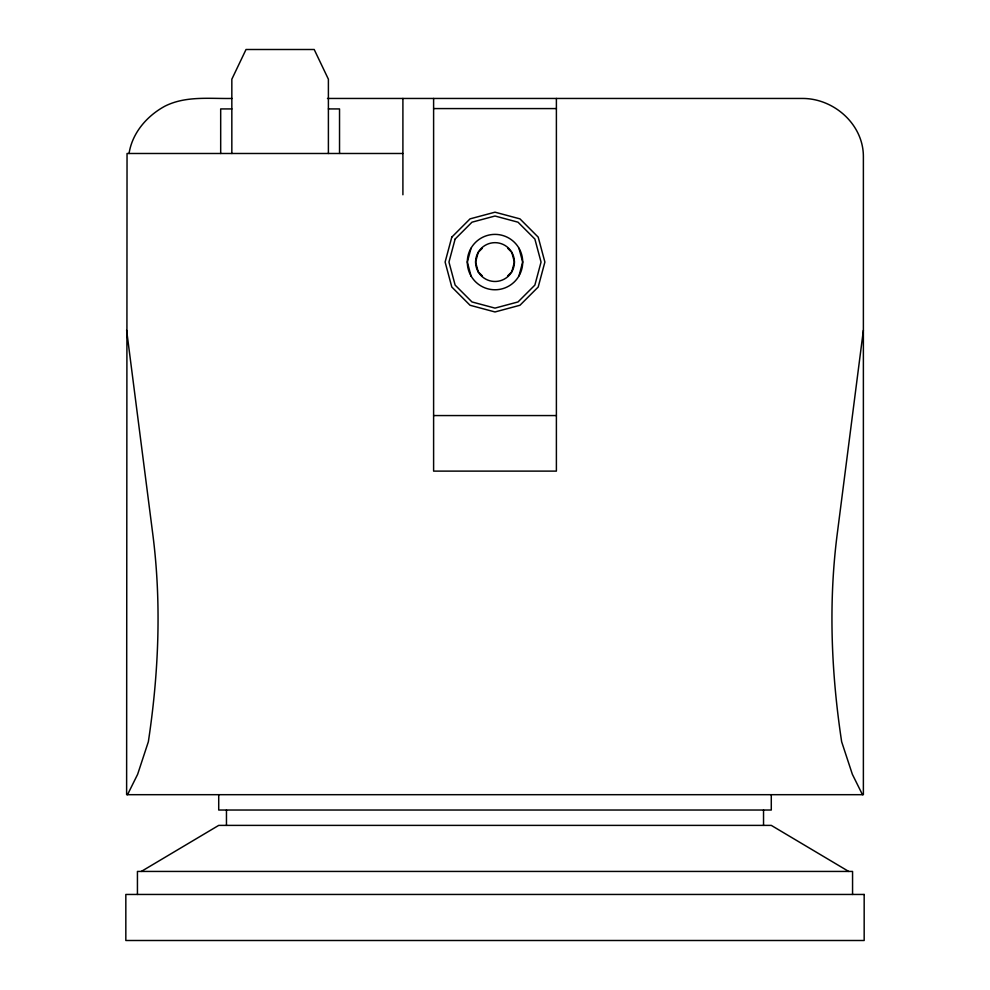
<?xml version="1.0" encoding="UTF-8"?>
<svg xmlns="http://www.w3.org/2000/svg" width="990" height="990" viewBox="0 0 990 990"><rect width="100%" height="100%" fill="white"/><g stroke="black" fill="none" stroke-linecap="round" stroke-linejoin="round"><path stroke-width="1.49" d="M863.379 330.301L837.28 533.598C828.333 602.749 831.229 672.928 841.649 741.745L852.365 774.316L862.476 794.685M129.059 153.487C132.215 132.932 146.916 115.966 164.81 106.227C185.674 95.646 209.521 98.864 232.031 98.456M471.017 248.255L467.317 262.065L471.017 275.888M518.983 275.888L522.683 262.065L518.983 248.255M127.524 794.685L137.635 774.316L148.351 741.745C158.771 672.928 161.667 602.749 152.72 533.598L126.621 330.301M482.303 248.255L478.195 252.363L475.596 262.065L478.195 271.78L482.303 275.888M507.697 275.888L511.805 271.78L514.404 262.065L511.805 252.363L507.697 248.255M141.31 871.435L218.716 825.388L771.284 825.388L848.69 871.435M327.48 98.456L801.987 98.456C833.555 98.109 863.367 124.146 863.379 156.47L863.379 794.685L126.621 794.685L127.042 153.487L339.533 153.487L339.533 108.925L328.395 108.925M433.608 108.578L556.392 108.578M231.833 108.925L220.683 108.925L220.683 153.487M339.83 153.487L402.905 153.487M433.608 415.565L556.392 415.565M852.563 894.453L852.563 871.435L137.437 871.435L137.437 894.453M771.284 794.685L771.284 810.03L218.716 810.03L218.716 794.685M763.538 810.03L763.538 825.388M556.392 98.456L556.392 471.116L433.608 471.116L433.608 98.456M402.905 98.456L402.905 194.77M328.395 153.487L328.395 79.212L314.201 49.5L246.027 49.5L231.833 79.212L231.833 153.487M226.463 810.03L226.463 825.388M451.799 237.13L445.116 262.065L451.799 287.013L470.052 305.267L495 311.961L519.948 305.267L538.201 287.013L544.884 262.065L538.201 237.13L519.948 218.864L495 212.182L470.052 218.864L451.799 237.13M455.128 239.048L448.953 262.065L455.128 285.095L471.983 301.95L495 308.113L518.018 301.95L534.872 285.095L541.047 262.065L534.872 239.048L518.018 222.193L495 216.018L471.983 222.193L455.128 239.048M864.171 894.453L125.829 894.453L125.829 940.5L864.171 940.5L864.171 894.453M478.195 271.78A19.404 19.404 0 0 0 511.805 271.78A19.404 19.404 0 0 0 495 242.661A19.404 19.404 0 0 0 478.195 271.78M471.017 275.913A27.683 27.683 0 0 0 518.983 275.913A27.683 27.683 0 0 0 495 234.383A27.683 27.683 0 0 0 471.017 275.913"/></g></svg>
